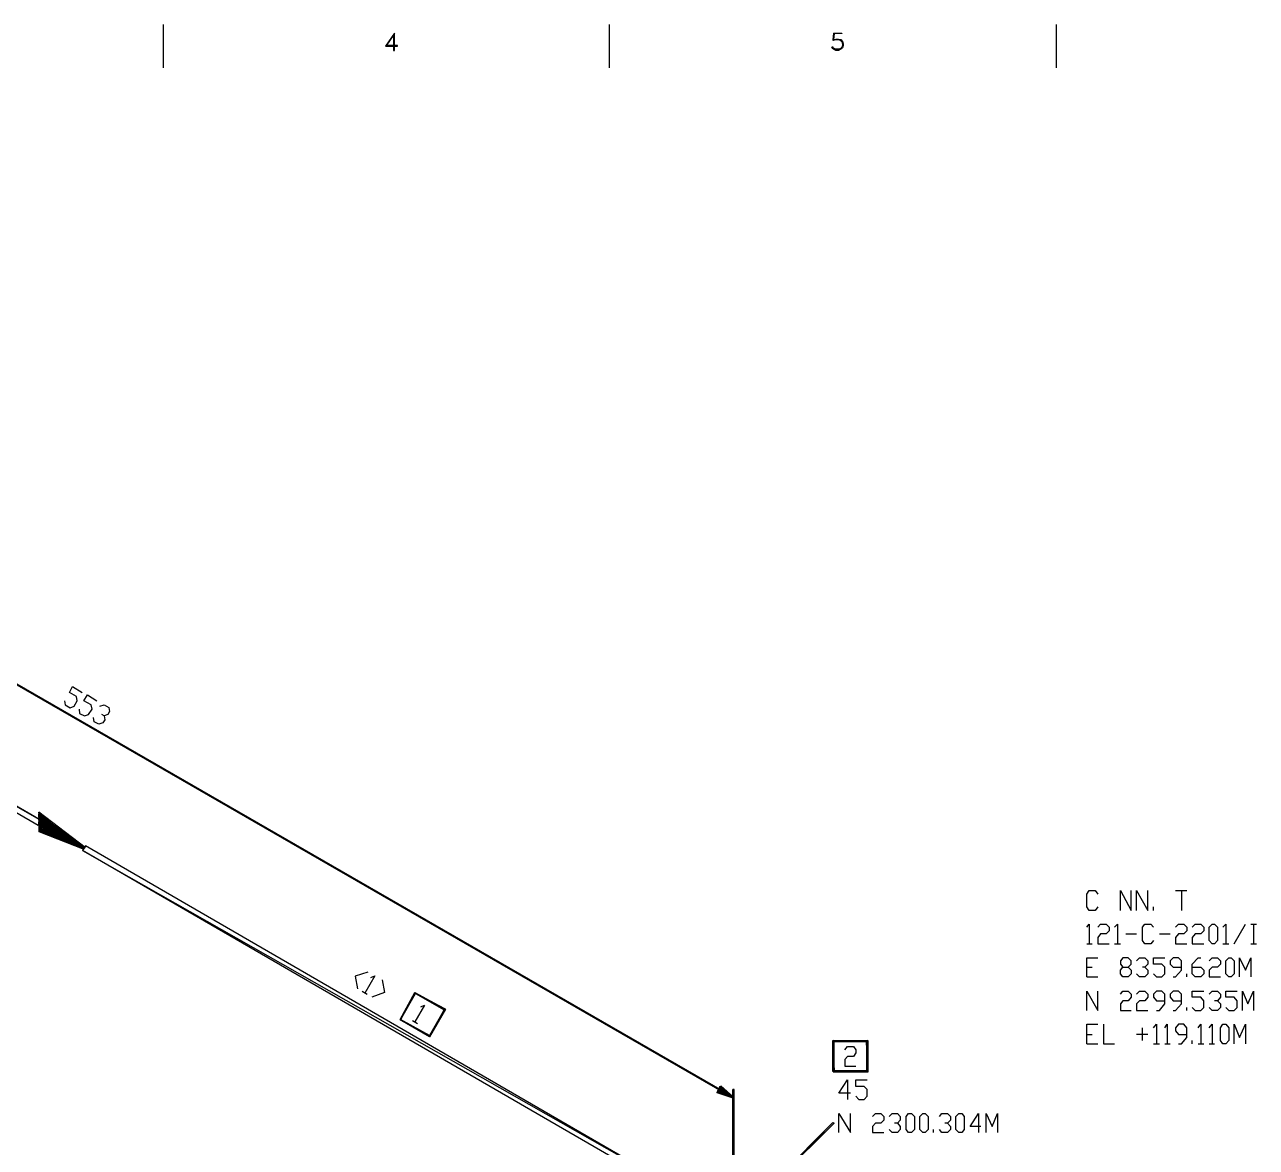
# Model space of a CAD drawing. Header units: millimetres. Extents: x 43 to 784, y -702 to -31.
# Drawn here: x 291.1 to 537.9, y -255.6 to -30.6 of the extents above; entities that cross this region are included whole.
import ezdxf

# ---------------------------------------------------------------- set-up
doc = ezdxf.new("R2010")
doc.units = ezdxf.units.MM
doc.layers.add('PDF_LINES', color=4, linetype='Continuous')

msp = doc.modelspace()

# ---------------------------------------------------------------- linework, layer by layer
at = {"layer": 'PDF_LINES'}
for p, q in [((318.88, -39.28), (318.88, -30.64)), ((408.28, -39.28), (408.28, -30.64)), ((497.8, -39.28), (497.8, -30.64)), ((365.2, -32.32), (363.4, -34.96)), ((363.52, -34.96), (364.96, -32.8)), ((364.96, -32.8), (364.96, -35.8)), ((365.2, -35.8), (365.2, -32.32)), ((453.16, -32.32), (453.04, -33.76)), ((453.04, -33.76), (453.16, -33.76)), ((453.16, -32.32), (454.84, -32.32)), ((453.28, -32.44), (453.16, -33.64)), ((453.16, -33.64), (453.64, -33.52)), ((453.16, -33.76), (453.52, -33.64)), ((454.84, -32.44), (453.28, -32.44)), ((453.52, -33.64), (454.12, -33.64)), ((453.64, -33.52), (454.12, -33.52)), ((454.12, -33.52), (454.6, -33.64)), ((454.12, -33.64), (454.6, -33.76)), ((454.36, -33.64), (454.84, -34)), ((454.6, -33.64), (454.96, -34)), ((454.6, -33.76), (454.96, -34.24)), ((454.84, -32.32), (454.84, -32.44)), ((454.84, -34), (454.96, -34.48)), ((454.96, -34), (455.08, -34.48)), ((454.96, -34.48), (454.96, -34.84)), ((455.08, -34.48), (455.08, -34.84)), ((363.4, -34.96), (365.8, -34.96)), ((365.8, -34.84), (363.52, -34.84)), ((364.96, -35.8), (365.2, -35.8)), ((365.8, -34.96), (365.8, -34.84)), ((453.04, -35.44), (452.8, -35.08)), ((452.8, -35.08), (453.04, -35.08)), ((453.16, -35.44), (453.04, -35.08)), ((453.52, -35.56), (453.04, -35.32)), ((453.16, -35.56), (453.04, -35.44)), ((453.64, -35.56), (453.16, -35.44)), ((453.64, -35.8), (453.16, -35.56)), ((454.12, -35.56), (453.64, -35.56)), ((454.12, -35.8), (453.64, -35.8)), ((454.6, -35.44), (454.12, -35.56)), ((454.6, -35.56), (454.12, -35.8)), ((454.84, -35.32), (454.36, -35.56)), ((454.96, -34.96), (454.6, -35.44)), ((454.96, -35.32), (454.6, -35.56)), ((454.96, -34.84), (454.84, -35.32)), ((455.08, -34.84), (454.96, -35.32)), ((174.16, -96.52), (433.12, -245.56)), ((174.16, -96.52), (433.12, -245.56)), ((433, -245.68), (174.16, -96.52)), ((433.12, -245.56), (174.28, -96.4)), ((174.16, -121.96), (294.4, -190.12)), ((174.16, -121.96), (294.4, -190.12)), ((293.8, -191.08), (174.16, -121.96)), ((294.4, -190.12), (174.64, -121)), ((300.04, -164.44), (300.64, -163.24)), ((301.48, -165.28), (300.04, -164.44)), ((300.64, -163.24), (302.56, -164.44)), ((301.6, -166.12), (301.48, -165.28)), ((302.92, -166.12), (303.64, -164.92)), ((303.64, -164.92), (305.56, -166.12)), ((299.08, -166.12), (299.2, -166.96)), ((299.2, -166.96), (300.16, -167.56)), ((300.16, -167.56), (301, -167.2)), ((301, -167.2), (301.6, -166.12)), ((301.96, -167.8), (302.08, -168.64)), ((304.36, -166.96), (302.92, -166.12)), ((303.88, -168.88), (304.6, -167.8)), ((304.6, -167.8), (304.36, -166.96)), ((306.16, -167.2), (307, -166.96)), ((307, -166.96), (307.96, -167.44)), ((307.96, -167.44), (308.08, -168.28)), ((302.08, -168.64), (303.04, -169.12)), ((303.04, -169.12), (303.88, -168.88)), ((304.96, -170.32), (304.84, -169.48)), ((307, -169.12), (306.52, -168.88)), ((307.12, -169.96), (306.76, -170.56)), ((307.72, -168.88), (307, -169.12)), ((307, -169.12), (307.12, -169.96)), ((308.08, -168.28), (307.72, -168.88)), ((305.92, -170.8), (304.96, -170.32)), ((306.76, -170.56), (305.92, -170.8)), ((294.28, -190.6), (293.92, -188.44)), ((293.92, -188.44), (293.92, -190.6)), ((294.28, -190.6), (293.92, -188.44)), ((293.92, -188.44), (294.28, -189.16)), ((293.92, -188.44), (294.28, -189.16)), ((303.16, -195.52), (293.92, -188.44)), ((294.28, -192.04), (293.92, -188.8)), ((293.92, -188.8), (293.92, -192.28)), ((294.28, -192.04), (293.92, -188.8)), ((293.92, -188.8), (294.28, -189.52)), ((293.92, -188.8), (294.28, -189.52)), ((302.2, -195.16), (293.92, -188.8)), ((294.28, -192.04), (293.92, -188.92)), ((293.92, -188.92), (293.92, -192.28)), ((294.28, -192.04), (293.92, -188.92)), ((293.92, -188.92), (294.28, -189.76)), ((293.92, -188.92), (294.28, -189.76)), ((301.24, -194.56), (293.92, -188.92)), ((294.28, -191.8), (293.92, -189.16)), ((293.92, -189.16), (293.92, -192.04)), ((294.28, -191.8), (293.92, -189.16)), ((293.92, -189.16), (294.28, -189.88)), ((293.92, -189.16), (294.28, -189.88)), ((300.28, -193.96), (293.92, -189.16)), ((294.28, -191.44), (293.92, -189.52)), ((293.92, -189.52), (293.92, -191.68)), ((294.28, -191.44), (293.92, -189.52)), ((293.92, -189.52), (294.28, -190.24)), ((293.92, -189.52), (294.28, -190.24)), ((299.56, -193.6), (293.92, -189.52)), ((294.28, -191.44), (293.92, -189.52)), ((293.92, -189.52), (293.92, -191.68)), ((294.28, -191.44), (293.92, -189.52)), ((293.92, -189.52), (294.28, -190.24)), ((293.92, -189.52), (294.28, -190.24)), ((298.72, -193.12), (293.92, -189.52)), ((294.28, -191.08), (293.92, -189.88)), ((293.92, -189.88), (293.92, -191.32)), ((294.28, -191.08), (293.92, -189.88)), ((293.92, -189.88), (294.28, -190.6)), ((293.92, -189.88), (294.28, -190.6)), ((297.88, -192.52), (293.92, -189.88)), ((294.28, -189.16), (294.28, -190.6)), ((294.28, -189.16), (303.16, -195.52)), ((294.28, -189.16), (303.16, -195.52)), ((302.92, -195.76), (294.28, -189.16)), ((294.28, -189.52), (294.28, -192.04)), ((294.28, -189.52), (302.2, -195.16)), ((294.28, -189.52), (302.2, -195.16)), ((301.96, -195.4), (294.28, -189.52)), ((294.28, -189.76), (294.28, -192.04)), ((294.28, -189.76), (301.24, -194.56)), ((294.28, -189.76), (301.24, -194.56)), ((301, -194.92), (294.28, -189.76)), ((294.28, -189.88), (294.28, -191.8)), ((294.28, -189.88), (300.28, -193.96)), ((294.28, -189.88), (300.28, -193.96)), ((300.16, -194.32), (294.28, -189.88)), ((294.4, -190.12), (293.8, -191.08)), ((294.28, -190.84), (293.92, -190.12)), ((293.92, -190.12), (293.92, -191.08)), ((294.28, -190.84), (293.92, -190.12)), ((293.92, -190.12), (294.28, -190.72)), ((293.92, -190.12), (294.28, -190.72)), ((296.92, -191.92), (293.92, -190.12)), ((293.92, -190.96), (293.92, -190.36)), ((293.92, -190.36), (294.16, -190.84)), ((293.92, -190.36), (294.28, -190.96)), ((303.16, -195.52), (293.92, -190.36)), ((293.92, -190.6), (294.28, -190.6)), ((293.92, -190.96), (294.28, -190.72)), ((293.92, -191.08), (294.28, -190.84)), ((293.92, -191.08), (294.28, -190.84)), ((294.16, -190.84), (293.92, -190.96)), ((296.92, -191.92), (293.92, -190.96)), ((293.92, -190.96), (296.8, -192.28)), ((296.92, -191.92), (293.92, -190.96)), ((293.92, -191.32), (294.28, -191.08)), ((293.92, -191.32), (294.28, -191.08)), ((297.88, -192.52), (293.92, -191.08)), ((293.92, -191.08), (297.76, -192.88)), ((297.88, -192.52), (293.92, -191.08)), ((298.6, -193.12), (293.92, -191.32)), ((293.92, -191.32), (298.48, -193.36)), ((298.6, -193.12), (293.92, -191.32)), ((293.92, -191.68), (294.28, -191.44)), ((293.92, -191.68), (294.28, -191.44)), ((293.92, -191.68), (294.28, -191.44)), ((293.92, -191.68), (294.28, -191.44)), ((300.28, -193.96), (293.92, -191.68)), ((293.92, -191.68), (300.16, -194.32)), ((300.28, -193.96), (293.92, -191.68)), ((299.56, -193.6), (293.92, -191.68)), ((293.92, -191.68), (299.44, -193.96)), ((299.56, -193.6), (293.92, -191.68)), ((293.92, -192.04), (294.28, -191.8)), ((293.92, -192.04), (294.28, -191.8)), ((293.92, -192.28), (294.28, -192.04)), ((293.92, -192.28), (294.28, -192.04)), ((293.92, -192.28), (294.28, -192.04)), ((293.92, -192.28), (294.28, -192.04)), ((301.24, -194.56), (293.92, -192.04)), ((293.92, -192.04), (301.12, -194.92)), ((301.24, -194.56), (293.92, -192.04)), ((303.04, -195.52), (293.92, -192.28)), ((293.92, -192.28), (302.92, -195.88)), ((303.04, -195.52), (293.92, -192.28)), ((302.2, -195.16), (293.92, -192.28)), ((293.92, -192.28), (301.96, -195.4)), ((302.2, -195.16), (293.92, -192.28)), ((294.28, -190.72), (294.16, -190.84)), ((294.16, -190.84), (294.28, -190.96)), ((294.28, -190.24), (294.28, -191.44)), ((294.28, -190.24), (299.56, -193.6)), ((294.28, -190.24), (299.56, -193.6)), ((299.32, -193.96), (294.28, -190.24)), ((294.28, -190.24), (294.28, -191.44)), ((294.28, -190.24), (298.72, -193.12)), ((294.28, -190.24), (298.72, -193.12)), ((298.48, -193.36), (294.28, -190.24)), ((294.28, -190.6), (294.28, -191.08)), ((294.28, -190.6), (297.88, -192.52)), ((294.28, -190.6), (297.88, -192.52)), ((297.76, -192.88), (294.28, -190.6)), ((294.28, -190.72), (294.28, -190.84)), ((294.28, -190.72), (296.92, -191.92)), ((294.28, -190.72), (296.92, -191.92)), ((296.8, -192.28), (294.28, -190.72)), ((294.28, -190.72), (296.92, -191.92)), ((294.28, -190.96), (294.28, -190.72)), ((294.28, -190.84), (297.88, -192.52)), ((294.28, -190.96), (303.16, -195.52)), ((294.28, -190.96), (303.16, -195.52)), ((302.92, -195.76), (294.28, -190.96)), ((294.28, -191.08), (298.6, -193.12)), ((294.28, -191.44), (300.28, -193.96)), ((294.28, -191.44), (299.56, -193.6)), ((294.28, -191.8), (301.24, -194.56)), ((294.28, -192.04), (303.04, -195.52)), ((294.28, -192.04), (302.2, -195.16)), ((296.92, -191.92), (296.8, -192.28)), ((296.8, -192.28), (296.92, -191.92)), ((297.88, -192.52), (297.76, -192.88)), ((297.76, -192.88), (297.88, -192.52)), ((298.72, -193.12), (298.48, -193.36)), ((298.48, -193.36), (298.6, -193.12)), ((299.56, -193.6), (299.32, -193.96)), ((299.44, -193.96), (299.56, -193.6)), ((300.28, -193.96), (300.16, -194.32)), ((300.16, -194.32), (300.28, -193.96)), ((301.24, -194.56), (301, -194.92)), ((301.12, -194.92), (301.24, -194.56)), ((302.2, -195.16), (301.96, -195.4)), ((301.96, -195.4), (302.2, -195.16)), ((303.28, -195.16), (302.68, -196.12)), ((302.68, -196.12), (422.44, -264.16)), ((302.68, -196.12), (422.44, -264.16)), ((421.84, -265.12), (302.68, -196.12)), ((303.16, -195.52), (302.92, -195.76)), ((302.92, -195.88), (303.04, -195.52)), ((303.16, -195.52), (302.92, -195.76)), ((422.44, -264.16), (303.28, -195.16)), ((503.92, -204.88), (504.4, -204.16)), ((504.4, -204.16), (505.6, -204.16)), ((505.6, -204.16), (506.08, -204.88)), ((510.64, -208.12), (510.64, -204.16)), ((510.64, -204.16), (512.8, -208.12)), ((512.8, -208.12), (512.8, -204.16)), ((513.88, -208.12), (513.88, -204.16)), ((513.88, -204.16), (516.16, -208.12)), ((516.16, -208.12), (516.16, -204.16)), ((521.68, -204.16), (523.96, -204.16)), ((522.88, -204.16), (522.88, -208.12)), ((503.92, -207.4), (503.92, -204.88)), ((504.4, -208.12), (503.92, -207.4)), ((505.6, -208.12), (504.4, -208.12)), ((506.08, -207.4), (505.6, -208.12)), ((517.24, -208.12), (517.24, -207.4)), ((503.92, -211.48), (504.4, -210.88)), ((504.4, -210.88), (504.4, -214.84)), ((506.08, -211.48), (506.68, -210.88)), ((506.68, -210.88), (507.76, -210.88)), ((507.76, -210.88), (508.36, -211.48)), ((508.36, -212.2), (507.76, -212.8)), ((508.36, -211.48), (508.36, -212.2)), ((509.44, -211.48), (510.04, -210.88)), ((510.04, -210.88), (510.04, -214.84)), ((515.08, -211.48), (515.56, -210.88)), ((515.08, -214.12), (515.08, -211.48)), ((515.56, -210.88), (516.76, -210.88)), ((516.76, -210.88), (517.24, -211.48)), ((521.68, -211.48), (522.28, -210.88)), ((522.28, -210.88), (523.36, -210.88)), ((523.36, -210.88), (523.96, -211.48)), ((523.96, -212.2), (523.36, -212.8)), ((523.96, -211.48), (523.96, -212.2)), ((525.04, -211.48), (525.64, -210.88)), ((525.64, -210.88), (526.72, -210.88)), ((526.72, -210.88), (527.32, -211.48)), ((527.32, -212.2), (526.72, -212.8)), ((527.32, -211.48), (527.32, -212.2)), ((528.4, -211.48), (529, -210.88)), ((528.4, -214.12), (528.4, -211.48)), ((529, -210.88), (529.48, -210.88)), ((529.48, -210.88), (530.08, -211.48)), ((530.08, -211.48), (530.08, -214.12)), ((531.16, -211.48), (531.76, -210.88)), ((531.76, -210.88), (531.76, -214.84)), ((533.44, -214.84), (535.72, -210.88)), ((536.8, -210.88), (537.88, -210.88)), ((537.28, -210.88), (537.28, -214.84)), ((506.68, -212.8), (506.08, -213.52)), ((506.08, -213.52), (506.08, -214.84)), ((507.76, -212.8), (506.68, -212.8)), ((511.72, -212.8), (513.88, -212.8)), ((515.56, -214.84), (515.08, -214.12)), ((517.24, -214.12), (516.76, -214.84)), ((518.44, -212.8), (520.6, -212.8)), ((522.28, -212.8), (521.68, -213.52)), ((521.68, -213.52), (521.68, -214.84)), ((523.36, -212.8), (522.28, -212.8)), ((525.64, -212.8), (525.04, -213.52)), ((525.04, -213.52), (525.04, -214.84)), ((526.72, -212.8), (525.64, -212.8)), ((529, -214.84), (528.4, -214.12)), ((530.08, -214.12), (529.48, -214.84)), ((503.92, -214.84), (505, -214.84)), ((506.08, -214.84), (508.36, -214.84)), ((509.44, -214.84), (510.64, -214.84)), ((516.76, -214.84), (515.56, -214.84)), ((521.68, -214.84), (523.96, -214.84)), ((525.04, -214.84), (527.32, -214.84)), ((529.48, -214.84), (529, -214.84)), ((531.16, -214.84), (532.36, -214.84)), ((536.8, -214.84), (537.88, -214.84)), ((503.92, -221.44), (503.92, -217.6)), ((503.92, -217.6), (506.08, -217.6)), ((503.92, -219.52), (505, -219.52)), ((511.12, -217.6), (510.64, -218.2)), ((510.64, -218.2), (510.64, -218.92)), ((510.64, -218.92), (511.12, -219.52)), ((510.64, -220.12), (511.12, -219.52)), ((512.2, -217.6), (511.12, -217.6)), ((511.12, -219.52), (512.2, -219.52)), ((512.8, -218.2), (512.2, -217.6)), ((512.2, -219.52), (512.8, -218.92)), ((512.2, -219.52), (512.8, -220.12)), ((512.8, -218.92), (512.8, -218.2)), ((513.88, -218.2), (514.48, -217.6)), ((514.48, -217.6), (515.56, -217.6)), ((515.56, -219.52), (515.08, -219.52)), ((515.56, -217.6), (516.16, -218.2)), ((516.16, -218.92), (515.56, -219.52)), ((515.56, -219.52), (516.16, -220.12)), ((516.16, -218.2), (516.16, -218.92)), ((517.24, -218.92), (517.24, -217.6)), ((517.24, -217.6), (519.52, -217.6)), ((518.92, -218.92), (517.24, -218.92)), ((519.52, -219.52), (518.92, -218.92)), ((519.52, -220.84), (519.52, -219.52)), ((521.2, -217.6), (520.6, -218.2)), ((520.6, -218.2), (520.6, -218.92)), ((520.6, -218.92), (521.2, -219.52)), ((522.28, -217.6), (521.2, -217.6)), ((521.2, -219.52), (522.88, -219.52)), ((522.88, -218.2), (522.28, -217.6)), ((522.88, -220.12), (522.88, -218.2)), ((525.04, -218.92), (526.24, -217.6)), ((525.04, -220.84), (525.04, -218.92)), ((525.04, -219.52), (526.72, -219.52)), ((526.24, -217.6), (526.72, -217.6)), ((526.72, -219.52), (527.32, -220.12)), ((528.4, -218.2), (529, -217.6)), ((529, -219.52), (528.4, -220.12)), ((529, -217.6), (530.08, -217.6)), ((530.08, -219.52), (529, -219.52)), ((530.08, -217.6), (530.68, -218.2)), ((530.68, -218.92), (530.08, -219.52)), ((530.68, -218.2), (530.68, -218.92)), ((531.76, -218.2), (532.36, -217.6)), ((531.76, -220.84), (531.76, -218.2)), ((532.36, -217.6), (532.84, -217.6)), ((532.84, -217.6), (533.44, -218.2)), ((533.44, -218.2), (533.44, -220.84)), ((534.52, -221.44), (534.52, -217.6)), ((534.52, -217.6), (535.72, -220.12)), ((535.72, -220.12), (536.8, -217.6)), ((536.8, -217.6), (536.8, -221.44)), ((359.8, -220.48), (357.28, -221.32)), ((357.28, -221.32), (357.76, -223.84)), ((361.24, -221.2), (359.2, -224.68)), ((360.4, -221.56), (361.24, -221.2)), ((362.68, -222.04), (363.16, -224.56)), ((503.92, -221.44), (506.08, -221.44)), ((510.64, -220.84), (510.64, -220.12)), ((511.12, -221.44), (510.64, -220.84)), ((512.2, -221.44), (511.12, -221.44)), ((512.8, -220.84), (512.2, -221.44)), ((512.8, -220.12), (512.8, -220.84)), ((514.48, -221.44), (513.88, -220.84)), ((515.56, -221.44), (514.48, -221.44)), ((516.16, -220.84), (515.56, -221.44)), ((516.16, -220.12), (516.16, -220.84)), ((517.24, -220.84), (517.84, -221.44)), ((517.84, -221.44), (518.92, -221.44)), ((518.92, -221.44), (519.52, -220.84)), ((521.2, -221.44), (521.68, -221.44)), ((521.68, -221.44), (522.88, -220.12)), ((523.96, -221.44), (523.96, -220.84)), ((525.64, -221.44), (525.04, -220.84)), ((526.72, -221.44), (525.64, -221.44)), ((527.32, -220.84), (526.72, -221.44)), ((527.32, -220.12), (527.32, -220.84)), ((528.4, -220.12), (528.4, -221.44)), ((528.4, -221.44), (530.68, -221.44)), ((532.36, -221.44), (531.76, -220.84)), ((532.84, -221.44), (532.36, -221.44)), ((533.44, -220.84), (532.84, -221.44)), ((358.72, -224.32), (359.68, -224.92)), ((363.16, -224.56), (360.64, -225.52)), ((366.28, -229.96), (369.28, -224.56)), ((369.28, -224.56), (366.4, -230.08)), ((369.28, -224.56), (366.4, -230.08)), ((369.4, -224.8), (369.28, -224.56)), ((369.28, -224.56), (375.4, -227.92)), ((369.4, -224.8), (369.28, -224.56)), ((503.92, -228.16), (503.92, -224.32)), ((503.92, -224.32), (506.08, -228.16)), ((506.08, -228.16), (506.08, -224.32)), ((510.64, -224.92), (511.12, -224.32)), ((511.12, -224.32), (512.2, -224.32)), ((512.2, -224.32), (512.8, -224.92)), ((513.88, -224.92), (514.48, -224.32)), ((514.48, -224.32), (515.56, -224.32)), ((515.56, -224.32), (516.16, -224.92)), ((517.84, -224.32), (517.24, -224.92)), ((518.92, -224.32), (517.84, -224.32)), ((519.52, -224.92), (518.92, -224.32)), ((521.2, -224.32), (520.6, -224.92)), ((522.28, -224.32), (521.2, -224.32)), ((522.88, -224.92), (522.28, -224.32)), ((525.04, -225.52), (525.04, -224.32)), ((525.04, -224.32), (527.32, -224.32)), ((528.4, -224.92), (529, -224.32)), ((529, -224.32), (530.08, -224.32)), ((530.08, -224.32), (530.68, -224.92)), ((531.76, -225.52), (531.76, -224.32)), ((531.76, -224.32), (534.04, -224.32)), ((535.12, -228.16), (535.12, -224.32)), ((535.12, -224.32), (536.2, -226.84)), ((536.2, -226.84), (537.28, -224.32)), ((537.28, -224.32), (537.28, -228.16)), ((366.4, -230.08), (369.4, -224.8)), ((375.4, -227.92), (369.4, -224.8)), ((369.4, -224.8), (375.16, -228.04)), ((375.4, -227.92), (369.4, -224.8)), ((511.12, -226.24), (510.64, -226.84)), ((510.64, -226.84), (510.64, -228.16)), ((512.2, -226.24), (511.12, -226.24)), ((512.8, -225.52), (512.2, -226.24)), ((512.8, -224.92), (512.8, -225.52)), ((514.48, -226.24), (513.88, -226.84)), ((513.88, -226.84), (513.88, -228.16)), ((515.56, -226.24), (514.48, -226.24)), ((516.16, -225.52), (515.56, -226.24)), ((516.16, -224.92), (516.16, -225.52)), ((517.24, -224.92), (517.24, -225.52)), ((517.24, -225.52), (517.84, -226.24)), ((517.84, -226.24), (519.52, -226.24)), ((518.44, -228.16), (519.52, -226.84)), ((519.52, -226.84), (519.52, -224.92)), ((520.6, -224.92), (520.6, -225.52)), ((520.6, -225.52), (521.2, -226.24)), ((521.2, -226.24), (522.88, -226.24)), ((521.68, -228.16), (522.88, -226.84)), ((522.88, -226.84), (522.88, -224.92)), ((526.72, -225.52), (525.04, -225.52)), ((527.32, -226.24), (526.72, -225.52)), ((527.32, -227.56), (527.32, -226.24)), ((530.08, -226.24), (529.48, -226.24)), ((530.68, -225.52), (530.08, -226.24)), ((530.08, -226.24), (530.68, -226.84)), ((530.68, -224.92), (530.68, -225.52)), ((530.68, -226.84), (530.68, -227.56)), ((533.44, -225.52), (531.76, -225.52)), ((534.04, -226.24), (533.44, -225.52)), ((534.04, -227.56), (534.04, -226.24)), ((371.2, -227.08), (369.28, -230.44)), ((370.48, -227.44), (371.2, -227.08)), ((375.4, -227.92), (372.16, -233.44)), ((372.16, -233.44), (375.16, -228.04)), ((375.16, -228.04), (372.16, -233.2)), ((372.16, -233.44), (375.16, -228.04)), ((375.16, -228.04), (375.4, -227.92)), ((375.16, -228.04), (375.4, -227.92)), ((510.64, -228.16), (512.8, -228.16)), ((513.88, -228.16), (516.16, -228.16)), ((517.84, -228.16), (518.44, -228.16)), ((521.2, -228.16), (521.68, -228.16)), ((523.96, -228.16), (523.96, -227.56)), ((525.04, -227.56), (525.64, -228.16)), ((525.64, -228.16), (526.72, -228.16)), ((526.72, -228.16), (527.32, -227.56)), ((529, -228.16), (528.4, -227.56)), ((530.08, -228.16), (529, -228.16)), ((530.68, -227.56), (530.08, -228.16)), ((531.76, -227.56), (532.36, -228.16)), ((532.36, -228.16), (533.44, -228.16)), ((533.44, -228.16), (534.04, -227.56)), ((366.4, -229.96), (366.28, -230.08)), ((366.4, -230.08), (366.28, -229.96)), ((366.28, -230.08), (372.16, -233.2)), ((366.28, -230.08), (372.16, -233.2)), ((372.16, -233.44), (366.28, -230.08)), ((372.16, -233.2), (366.4, -229.96)), ((368.8, -230.2), (369.76, -230.8)), ((503.92, -234.88), (503.92, -230.92)), ((503.92, -230.92), (506.08, -230.92)), ((507.28, -230.92), (507.28, -234.88)), ((515.08, -234.16), (515.08, -231.64)), ((517.24, -231.64), (517.84, -230.92)), ((517.84, -230.92), (517.84, -234.88)), ((519.52, -231.64), (520, -230.92)), ((520, -230.92), (520, -234.88)), ((522.28, -230.92), (521.68, -231.64)), ((521.68, -231.64), (521.68, -232.24)), ((523.36, -230.92), (522.28, -230.92)), ((523.96, -231.64), (523.36, -230.92)), ((523.96, -233.56), (523.96, -231.64)), ((526.24, -231.64), (526.72, -230.92)), ((526.72, -230.92), (526.72, -234.88)), ((528.4, -231.64), (529, -230.92)), ((529, -230.92), (529, -234.88)), ((530.68, -231.64), (531.16, -230.92)), ((530.68, -234.16), (530.68, -231.64)), ((531.16, -230.92), (531.76, -230.92)), ((531.76, -230.92), (532.36, -231.64)), ((532.36, -231.64), (532.36, -234.16)), ((533.44, -234.88), (533.44, -230.92)), ((533.44, -230.92), (534.52, -233.56)), ((534.52, -233.56), (535.72, -230.92)), ((535.72, -230.92), (535.72, -234.88)), ((372.16, -233.2), (372.16, -233.44)), ((372.16, -233.2), (372.16, -233.44)), ((453.28, -234.4), (453.04, -234.16)), ((453.04, -234.16), (460, -234.16)), ((453.28, -234.4), (453.04, -234.16)), ((453.04, -234.16), (453.28, -240.4)), ((453.04, -234.16), (453.28, -240.4)), ((453.04, -240.4), (453.04, -234.16)), ((460, -234.16), (453.28, -234.4)), ((460, -234.16), (453.28, -234.4)), ((453.28, -234.4), (459.76, -234.4)), ((453.28, -240.4), (453.28, -234.4)), ((459.76, -234.4), (460, -234.16)), ((459.76, -234.4), (460, -234.16)), ((460, -240.52), (459.76, -234.4)), ((459.76, -234.4), (459.76, -240.28)), ((460, -240.52), (459.76, -234.4)), ((460, -234.16), (460, -240.52)), ((503.92, -232.96), (505, -232.96)), ((516.16, -232.96), (513.88, -232.96)), ((521.68, -232.24), (522.28, -232.96)), ((522.28, -232.96), (523.96, -232.96)), ((522.88, -234.88), (523.96, -233.56)), ((525.04, -234.88), (525.04, -234.16)), ((531.16, -234.88), (530.68, -234.16)), ((532.36, -234.16), (531.76, -234.88)), ((455.44, -236.08), (455.92, -235.36)), ((455.92, -235.36), (457.12, -235.36)), ((457.12, -235.36), (457.6, -236.08)), ((457.6, -236.68), (457.12, -237.4)), ((457.6, -236.08), (457.6, -236.68)), ((503.92, -234.88), (506.08, -234.88)), ((507.28, -234.88), (509.44, -234.88)), ((517.24, -234.88), (518.44, -234.88)), ((519.52, -234.88), (520.6, -234.88)), ((522.28, -234.88), (522.88, -234.88)), ((526.24, -234.88), (527.32, -234.88)), ((528.4, -234.88), (529.48, -234.88)), ((531.76, -234.88), (531.16, -234.88)), ((455.92, -237.4), (455.44, -238)), ((455.44, -238), (455.44, -239.32)), ((455.44, -239.32), (457.6, -239.32)), ((457.12, -237.4), (455.92, -237.4)), ((453.28, -240.4), (453.04, -240.4)), ((453.16, -240.28), (453.16, -240.52)), ((453.16, -240.52), (459.76, -240.28)), ((459.76, -240.28), (453.16, -240.28)), ((453.16, -240.52), (459.76, -240.28)), ((460, -240.52), (453.16, -240.52)), ((459.76, -240.28), (460, -240.52)), ((459.76, -240.28), (460, -240.52)), ((430.36, -243.4), (429.76, -244.6)), ((429.88, -244.24), (430, -244.12)), ((429.88, -244.36), (430, -244.24)), ((433.12, -245.56), (429.88, -244.24)), ((429.88, -244.24), (433, -245.68)), ((433.12, -245.56), (429.88, -244.24)), ((430, -244.12), (433.12, -245.56)), ((430, -244.24), (433.12, -245.56)), ((430.12, -244.48), (430.36, -243.4)), ((430.12, -244.48), (430.36, -243.4)), ((430.6, -243.4), (430.12, -244.48)), ((430.12, -244), (430.12, -243.88)), ((430.12, -243.88), (433.12, -245.56)), ((433.12, -245.56), (430.12, -244)), ((430.12, -244), (433, -245.68)), ((433.12, -245.56), (430.12, -244)), ((430.36, -243.64), (430.24, -243.88)), ((430.24, -243.88), (433.12, -245.56)), ((430.24, -243.88), (433.12, -245.56)), ((433, -245.68), (430.24, -243.88)), ((430.36, -243.4), (430.6, -243.4)), ((433.12, -245.56), (430.36, -243.64)), ((430.6, -243.28), (430.48, -243.52)), ((430.6, -243.28), (430.48, -243.52)), ((430.48, -243.52), (433.12, -245.56)), ((430.48, -243.52), (433.12, -245.56)), ((433, -245.68), (430.48, -243.52)), ((430.48, -243.52), (433.12, -245.56)), ((430.48, -243.52), (433.12, -245.56)), ((433, -245.68), (430.48, -243.52)), ((430.6, -243.52), (430.48, -243.64)), ((430.48, -243.64), (433.12, -245.56)), ((430.48, -243.64), (433.12, -245.56)), ((433, -245.68), (430.48, -243.64)), ((433.12, -245.56), (430.6, -243.28)), ((433.12, -245.56), (430.6, -243.28)), ((433.12, -245.56), (430.6, -243.52)), ((433.24, -244), (433, -244)), ((433, -244), (433.24, -268.72)), ((433, -244), (433.24, -268.72)), ((433, -268.72), (433, -244)), ((433.24, -268.72), (433.24, -244)), ((454.24, -244.72), (455.92, -242.08)), ((455.92, -242.08), (455.92, -246.04)), ((457.6, -243.4), (457.6, -242.08)), ((457.6, -242.08), (459.88, -242.08)), ((459.28, -243.4), (457.6, -243.4)), ((459.88, -244), (459.28, -243.4)), ((459.88, -245.32), (459.88, -244)), ((429.76, -244.6), (430.12, -244.48)), ((429.76, -244.6), (430.12, -244.48)), ((433.12, -245.56), (429.76, -244.6)), ((429.76, -244.6), (433, -245.68)), ((433.12, -245.56), (429.76, -244.6)), ((433.12, -245.56), (429.88, -244.36)), ((429.88, -244.36), (433, -245.68)), ((433.12, -245.56), (429.88, -244.36)), ((430.12, -244.48), (433.12, -245.56)), ((433.12, -245.56), (433, -245.68)), ((433, -245.68), (433.12, -245.56)), ((433.12, -245.56), (433, -245.68)), ((433, -245.68), (433.12, -245.56)), ((433.12, -245.56), (433, -245.68)), ((433, -245.68), (433.12, -245.56)), ((433.12, -245.56), (433, -245.68)), ((433, -245.68), (433.12, -245.56)), ((433.12, -245.56), (433, -245.68)), ((456.52, -244.72), (454.24, -244.72)), ((457.6, -245.32), (458.2, -246.04)), ((458.2, -246.04), (459.28, -246.04)), ((459.28, -246.04), (459.88, -245.32)), ((454.24, -252.64), (454.24, -248.8)), ((454.24, -248.8), (456.52, -252.64)), ((456.52, -252.64), (456.52, -248.8)), ((460.96, -249.4), (461.56, -248.8)), ((461.56, -248.8), (462.64, -248.8)), ((462.64, -248.8), (463.24, -249.4)), ((464.32, -249.4), (464.92, -248.8)), ((464.92, -248.8), (466, -248.8)), ((466, -248.8), (466.48, -249.4)), ((467.68, -249.4), (468.16, -248.8)), ((468.16, -248.8), (468.76, -248.8)), ((468.76, -248.8), (469.36, -249.4)), ((470.44, -249.4), (471.04, -248.8)), ((471.04, -248.8), (471.52, -248.8)), ((471.52, -248.8), (472.12, -249.4)), ((474.4, -249.4), (474.88, -248.8)), ((474.88, -248.8), (475.96, -248.8)), ((475.96, -248.8), (476.56, -249.4)), ((477.64, -249.4), (478.24, -248.8)), ((478.24, -248.8), (478.84, -248.8)), ((478.84, -248.8), (479.32, -249.4)), ((480.52, -251.44), (482.2, -248.8)), ((482.2, -248.8), (482.2, -252.64)), ((483.76, -252.64), (483.76, -248.8)), ((483.76, -248.8), (484.96, -251.44)), ((484.96, -251.44), (486.04, -248.8)), ((486.04, -248.8), (486.04, -252.64)), ((453.04, -250.6), (433, -270.64)), ((433.12, -270.76), (453.04, -250.6)), ((433.12, -270.76), (453.04, -250.6)), ((453.28, -250.72), (433.12, -270.76)), ((453.04, -250.6), (453.28, -250.72)), ((461.56, -250.72), (460.96, -251.44)), ((460.96, -251.44), (460.96, -252.64)), ((462.64, -250.72), (461.56, -250.72)), ((463.24, -250.12), (462.64, -250.72)), ((463.24, -249.4), (463.24, -250.12)), ((466, -250.72), (465.4, -250.72)), ((466.48, -250.12), (466, -250.72)), ((466, -250.72), (466.48, -251.44)), ((466.48, -249.4), (466.48, -250.12)), ((466.48, -251.44), (466.48, -252.04)), ((467.68, -252.04), (467.68, -249.4)), ((469.36, -249.4), (469.36, -252.04)), ((470.44, -252.04), (470.44, -249.4)), ((472.12, -249.4), (472.12, -252.04)), ((475.96, -250.72), (475.48, -250.72)), ((476.56, -250.12), (475.96, -250.72)), ((475.96, -250.72), (476.56, -251.44)), ((476.56, -249.4), (476.56, -250.12)), ((476.56, -251.44), (476.56, -252.04)), ((477.64, -252.04), (477.64, -249.4)), ((479.32, -249.4), (479.32, -252.04)), ((482.68, -251.44), (480.52, -251.44)), ((460.96, -252.64), (463.24, -252.64)), ((464.92, -252.64), (464.32, -252.04)), ((466, -252.64), (464.92, -252.64)), ((466.48, -252.04), (466, -252.64)), ((468.16, -252.64), (467.68, -252.04)), ((468.76, -252.64), (468.16, -252.64)), ((469.36, -252.04), (468.76, -252.64)), ((471.04, -252.64), (470.44, -252.04)), ((471.52, -252.64), (471.04, -252.64)), ((472.12, -252.04), (471.52, -252.64)), ((473.2, -252.64), (473.2, -252.04)), ((474.88, -252.64), (474.4, -252.04)), ((475.96, -252.64), (474.88, -252.64)), ((476.56, -252.04), (475.96, -252.64)), ((478.24, -252.64), (477.64, -252.04)), ((478.84, -252.64), (478.24, -252.64)), ((479.32, -252.04), (478.84, -252.64))]:
    msp.add_line(p, q, dxfattribs=at)

doc.saveas('drawing.dxf')
